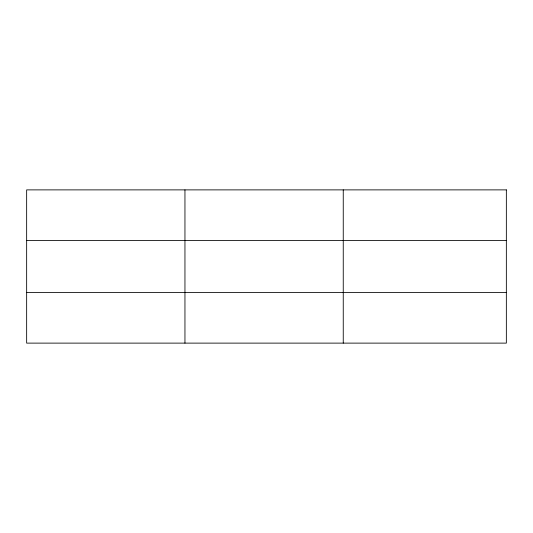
<?xml version="1.0" encoding="UTF-8"?>
<svg xmlns="http://www.w3.org/2000/svg" width="533" height="533" viewBox="0 0 533 533"><rect width="100%" height="100%" fill="white"/><g stroke="black" fill="none" stroke-linecap="round" stroke-linejoin="round"><path stroke-width="0.8" d="M184.951 189.881L184.951 343.119M343.252 189.881L343.252 343.119M26.65 240.45L506.35 240.45M26.65 292.55L506.35 292.55M506.35 189.881L506.35 343.119L26.65 343.119L26.65 189.881L506.35 189.881"/></g></svg>
